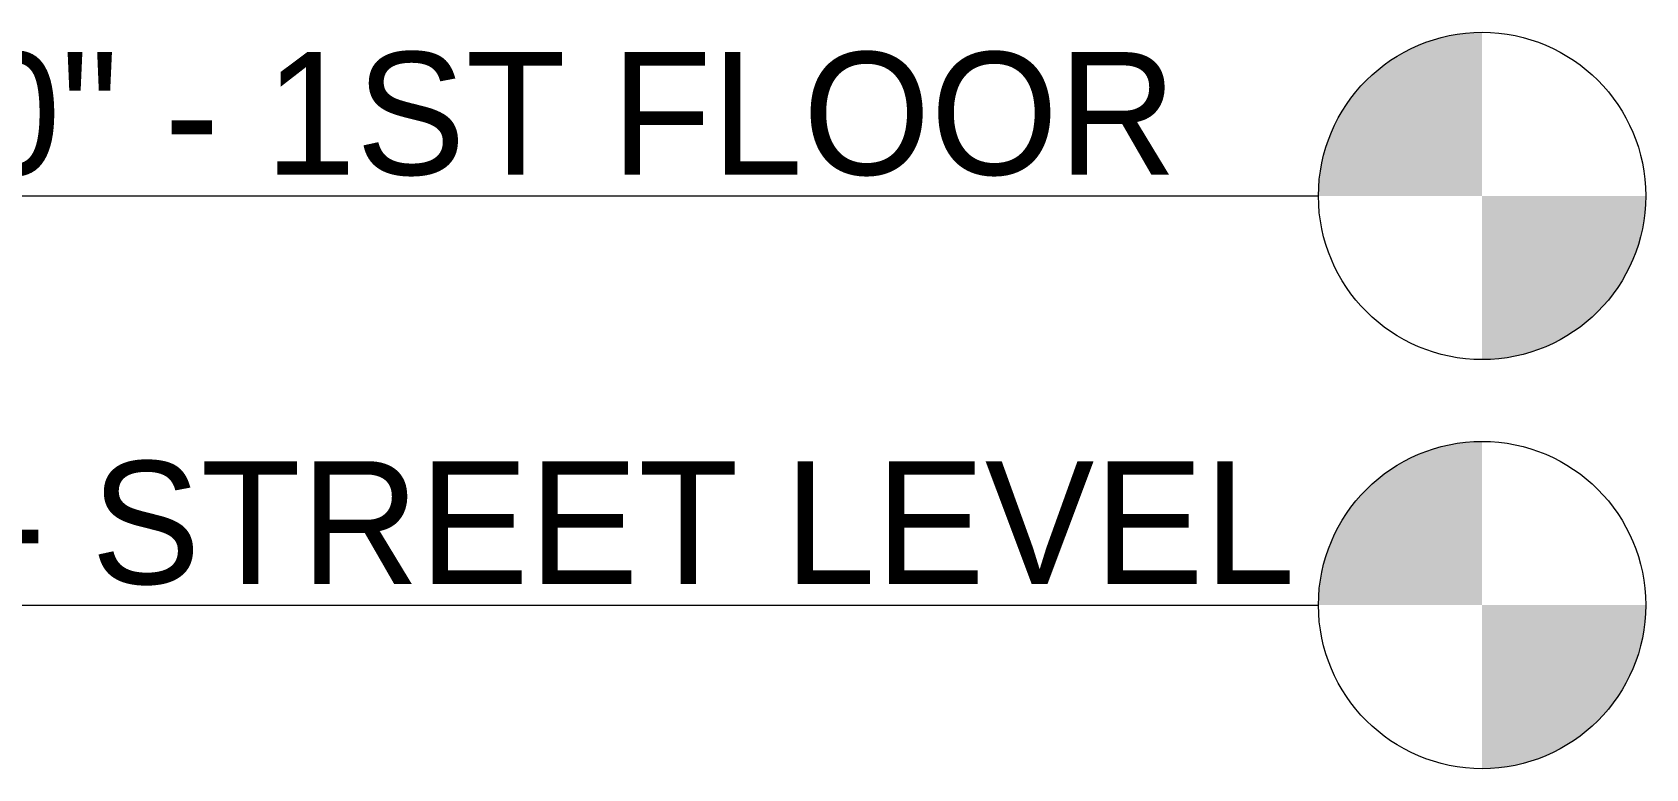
# Model space of a CAD drawing. Header units: inches. Extents: x 9584 to 15274, y -226 to 527.
# Drawn here: x 12438.3 to 12556.6, y -42 to 12 of the extents above; entities that cross this region are included whole.
import ezdxf

# ---------------------------------------------------------------- set-up
doc = ezdxf.new("R2010")
doc.units = ezdxf.units.IN
doc.header["$MEASUREMENT"] = 0
doc.linetypes.add('Grid Line 1_2_', pattern=[0.875, 0.5, -0.125, 0.125, -0.125])
for name, color, linetype, lineweight in [('0-1', 7, 'Continuous', 5), ('0-3', 165, 'Continuous', 5), ('A-FLOR-LEVL', 51, 'Continuous', 9), ('A-FLOR-LEVL-1', 51, 'Grid Line 1_2_', 9), ('A-FLOR-LEVL-2', 147, 'Continuous', 9)]:
    doc.layers.add(name, color=color, linetype=linetype, lineweight=lineweight)
doc.styles.add('Century Gothic', font='ufonts.com_century-gothic.ttf', dxfattribs={"height": 9})

# ---------------------------------------------------------------- blocks, each defined once
blk = doc.blocks.new('Level - Level Head - Circle-V97-BUILDING SECTION - EAST_WEST - LOOKING NORTH')
at = {"layer": 'A-FLOR-LEVL'}
h = blk.add_hatch(color=256, dxfattribs=at)
edge = h.paths.add_edge_path(flags=0)
edge.add_line((12544.58, 0), (12532.58, 0))
edge.add_arc((12544.58, 0), 12, 90, 180, ccw=False)
edge.add_line((12544.58, 12), (12544.58, 0))
h = blk.add_hatch(color=256, dxfattribs=at)
edge = h.paths.add_edge_path(flags=0)
edge.add_line((12544.58, -12), (12544.58, 0))
edge.add_line((12544.58, 0), (12556.58, 0))
edge.add_arc((12544.58, 0), 12, 270, 360, ccw=False)
at = {"layer": 'A-FLOR-LEVL-2'}
blk.add_circle((12544.58, 0), 12, dxfattribs=at)
blk = doc.blocks.new('CTR - 2nd Phase_rvt-1-BUILDING SECTION - EAST_WEST - LOOKING NORTH')
at = {"layer": 'A-FLOR-LEVL-1'}
for p, q in [((9583.58, 0), (12532.58, 0)), ((9583.58, -30), (12532.58, -30))]:
    blk.add_line(p, q, dxfattribs=at)
at = {"layer": '0-3'}
for p in [(0, 0), (0, -30)]:
    blk.add_blockref('Level - Level Head - Circle-V97-BUILDING SECTION - EAST_WEST - LOOKING NORTH', p, dxfattribs=at)
at = {"layer": 'A-FLOR-LEVL', "char_height": 9, "attachment_point": 1, "style": 'Century Gothic'}
for s, insert, width in [('0\' - 0" - 1ST FLOOR', (12413.96, 10.55), 129.987), ('-2\' - 6" - STREET LEVEL', (12397.22, -19.45), 150.288)]:
    blk.add_mtext(s, dxfattribs=dict(at, insert=insert, width=width))
blk = doc.blocks.new('CTR  - Topography_rvt-1-BUILDING SECTION - EAST_WEST - LOOKING NORTH')
at = {"layer": 'A-FLOR-LEVL-1'}
blk.add_line((9583.58, 0), (12532.58, 0), dxfattribs=at)
at = {"layer": '0-3'}
blk.add_blockref('Level - Level Head - Circle-V97-BUILDING SECTION - EAST_WEST - LOOKING NORTH', (0, 0), dxfattribs=at)
at = {"layer": 'A-FLOR-LEVL', "insert": (12413.96, 10.55), "char_height": 9, "width": 129.987, "attachment_point": 1, "style": 'Century Gothic'}
blk.add_mtext('0\' - 0" - 1ST FLOOR', dxfattribs=at)
blk = doc.blocks.new('CTR - 1st Phase - Common Walls_rvt-1-BUILDING SECTION - EAST_WEST - LOOKING NORTH')
at = {"layer": 'A-FLOR-LEVL-1'}
for p, q in [((9583.58, 0), (12532.58, 0)), ((9583.58, -30), (12532.58, -30))]:
    blk.add_line(p, q, dxfattribs=at)
at = {"layer": '0-3'}
for p in [(0, 0), (0, -30)]:
    blk.add_blockref('Level - Level Head - Circle-V97-BUILDING SECTION - EAST_WEST - LOOKING NORTH', p, dxfattribs=at)
at = {"layer": 'A-FLOR-LEVL', "char_height": 9, "attachment_point": 1, "style": 'Century Gothic'}
for s, insert, width in [('0\' - 0" - 1ST FLOOR', (12413.96, 10.55), 129.987), ('-2\' - 6" - STREET LEVEL', (12397.22, -19.45), 150.288)]:
    blk.add_mtext(s, dxfattribs=dict(at, insert=insert, width=width))
blk = doc.blocks.new('Level - Level Head - Circle-50818-BUILDING SECTION - EAST_WEST - LOOKING NORTH')
at = {"layer": 'A-FLOR-LEVL'}
h = blk.add_hatch(color=256, dxfattribs=at)
edge = h.paths.add_edge_path(flags=0)
edge.add_line((12544.58, 0), (12532.58, 0))
edge.add_arc((12544.58, 0), 12, 90, 180, ccw=False)
edge.add_line((12544.58, 12), (12544.58, 0))
h = blk.add_hatch(color=256, dxfattribs=at)
edge = h.paths.add_edge_path(flags=0)
edge.add_line((12544.58, -12), (12544.58, 0))
edge.add_line((12544.58, 0), (12556.58, 0))
edge.add_arc((12544.58, 0), 12, 270, 360, ccw=False)
blk.add_circle((12544.58, 0), 12, dxfattribs=at)

msp = doc.modelspace()

# ---------------------------------------------------------------- linework, layer by layer
at = {"layer": 'A-FLOR-LEVL-1'}
for p, q in [((9610.2403, 0), (12532.5752, 0)), ((9610.2403, -30), (12532.5752, -30))]:
    msp.add_line(p, q, dxfattribs=at)

# ---------------------------------------------------------------- block references
at = {"layer": '0-1'}
for name in ['CTR - 2nd Phase_rvt-1-BUILDING SECTION - EAST_WEST - LOOKING NORTH', 'CTR - 1st Phase - Common Walls_rvt-1-BUILDING SECTION - EAST_WEST - LOOKING NORTH', 'CTR  - Topography_rvt-1-BUILDING SECTION - EAST_WEST - LOOKING NORTH']:
    msp.add_blockref(name, (0, 0), dxfattribs=at)
at = {"layer": 'A-FLOR-LEVL'}
for p in [(0, 0), (0, -30)]:
    msp.add_blockref('Level - Level Head - Circle-50818-BUILDING SECTION - EAST_WEST - LOOKING NORTH', p, dxfattribs=at)

# ---------------------------------------------------------------- texts
at = {"layer": 'A-FLOR-LEVL', "char_height": 9, "attachment_point": 1, "style": 'Century Gothic'}
for s, insert, width in [('0\' - 0" - 1ST FLOOR', (12413.962, 10.5508), 129.987), ('-2\' - 6" - STREET LEVEL', (12397.2187, -19.4492), 150.288)]:
    msp.add_mtext(s, dxfattribs=dict(at, insert=insert, width=width))

doc.saveas('drawing.dxf')
